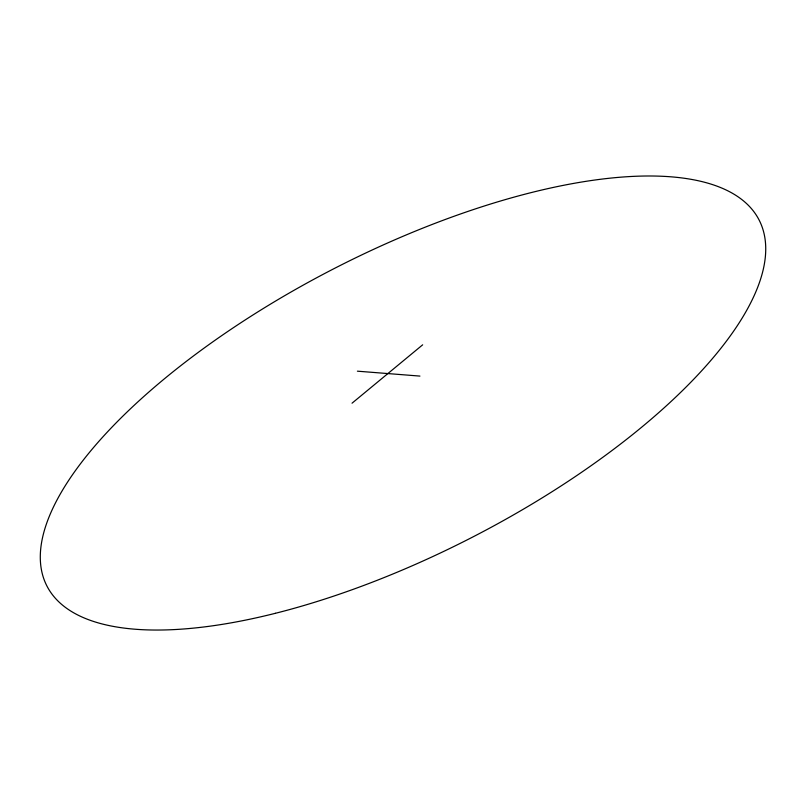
<?xml version="1.0" encoding="UTF-8"?>
<svg xmlns="http://www.w3.org/2000/svg" width="806" height="806" viewBox="0 0 806 806"><rect width="100%" height="100%" fill="white"/><g stroke="black" fill="none" stroke-linecap="round" stroke-linejoin="round"><path stroke-width="1.21" d="M352.041 403.191L422.666 344.817M357.401 371.173L419.936 376.09M275.33 613.316A400.36 151.054 -27.2 0 0 760.874 223.796A400.36 151.054 -27.2 0 0 172.837 371.939A400.36 151.054 -27.2 0 0 275.33 613.316"/></g></svg>
